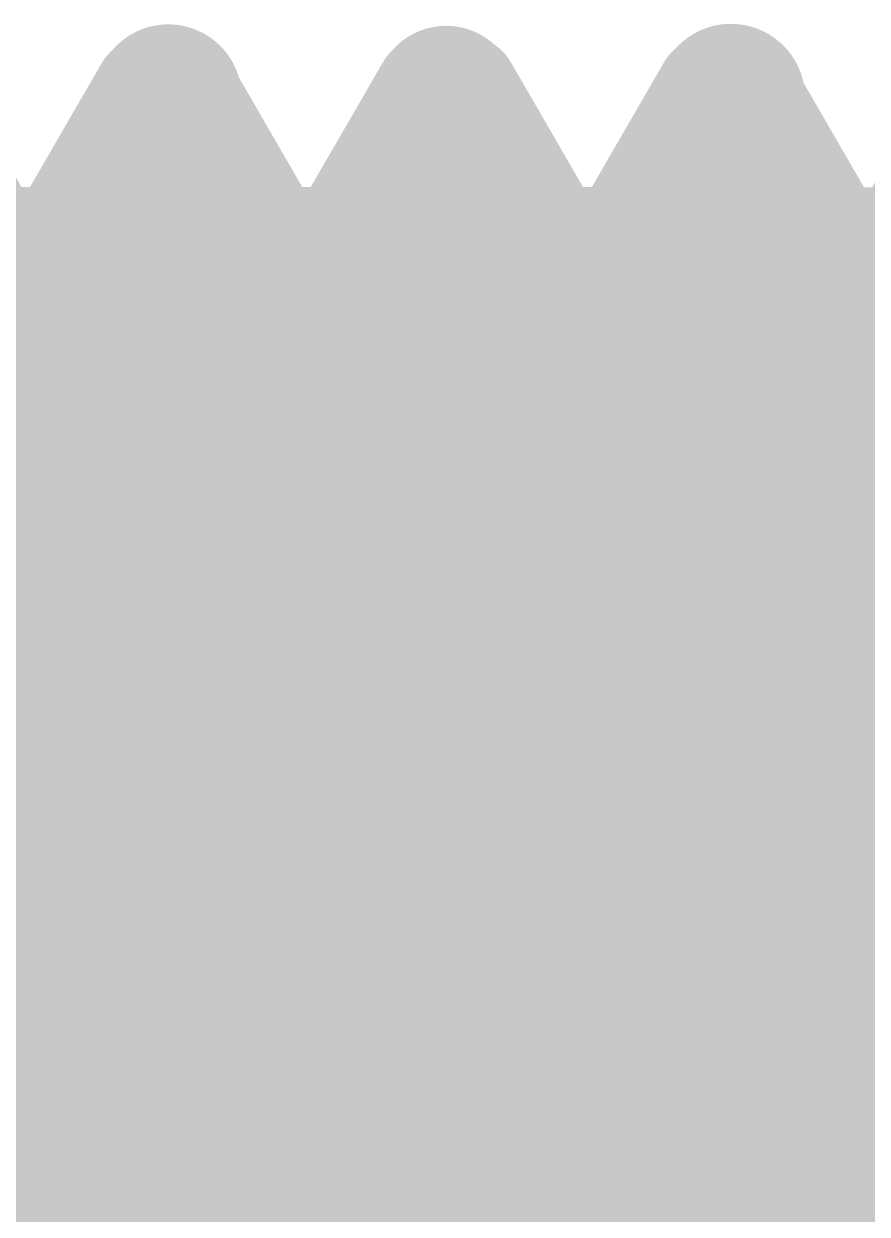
# Model space of a CAD drawing. Header units: millimetres. Extents: x 6.83 to 16.18, y 4.59 to 12.3.
# Drawn here: x 6.9094 to 6.9926, y 10.4952 to 10.6126 of the extents above; entities that cross this region are included whole.
import ezdxf

# ---------------------------------------------------------------- set-up
doc = ezdxf.new("R2010")
doc.units = ezdxf.units.MM
doc.header["$MEASUREMENT"] = 0
doc.layers.add('TopOverlay', color=2, linetype='Continuous')

msp = doc.modelspace()

# ---------------------------------------------------------------- linework, layer by layer
at = {"layer": 'TopOverlay', "const_width": 0.01}
for points in [[(6.9214154, 10.6049975, -3.668706553043179), (6.922859, 10.6032142)], [(6.9490834, 10.6048268, -3.783684892742784), (6.9505327, 10.6034015)], [(6.9768272, 10.6050603, -3.620633125918447), (6.9782676, 10.6031439)], [(6.9237839, 10.6002605, -0.05058484868629891), (6.9251689, 10.6065477)], [(6.9251689, 10.6065477, -0.01974561702670514), (6.9258614, 10.6041249)], [(6.9514842, 10.6002605, -0.05058484868629891), (6.9528692, 10.6065477)], [(6.9528692, 10.6065477, -0.01974561702718849), (6.9535617, 10.6041249)], [(6.9791839, 10.6002605, -0.05058484868664084), (6.9805689, 10.6065477)], [(6.9805689, 10.6065477, -0.01974561702721693), (6.9812614, 10.6041249)], [(6.9207518, 10.6025042, -0.02099750442024697), (6.9214153, 10.6049975)], [(6.9761625, 10.6025704, -0.02093713643490444), (6.9768272, 10.6050603)], [(6.9258614, 10.6041249, -0.02474222738601493), (6.9265539, 10.6002604)], [(6.9505328, 10.6034015, -0.008892860546656313), (6.9512578, 10.595929)], [(6.9535617, 10.6041249, -0.02474222738567367), (6.9542542, 10.6002604)], [(6.9812614, 10.6041249, -0.02474222738612869), (6.9819539, 10.6002604)], [(6.9200884, 10.5983363, -0.02391398267838916), (6.9207519, 10.6025042)], [(6.922859, 10.6032142, -0.008304134456673554), (6.9235805, 10.5956545)], [(6.9754978, 10.5984173, -0.02395169065251137), (6.9761624, 10.6025704)], [(6.9782675, 10.6031438, -0.008110076487144097), (6.9789882, 10.595553)], [(6.9230913, 10.593557, -0.01327864448376197), (6.9237838, 10.6002606)], [(6.9265538, 10.6002604, -0.01327855585743347), (6.9272463, 10.5935568)], [(6.9507917, 10.593557, -0.01327864448420258), (6.9514842, 10.6002606)], [(6.9542541, 10.6002604, -0.01327855585744768), (6.9549466, 10.5935568)], [(6.9784914, 10.593557, -0.01327864448376197), (6.9791839, 10.6002606)], [(6.9819539, 10.6002604, -0.01327855585788829), (6.9826464, 10.5935568)], [(6.9194248, 10.5910499, -0.0106144180048439), (6.9200882, 10.5983363)], [(6.9748332, 10.5911558, -0.01073072662174975), (6.9754978, 10.5984173)], [(6.9223988, 10.5836299, -0.005152426719705217), (6.9230913, 10.593557)], [(6.9272463, 10.5935569, -0.005152389408868862), (6.9279388, 10.5836297)], [(6.9500991, 10.5836299, -0.00515242671984733), (6.9507916, 10.593557)], [(6.9549466, 10.5935569, -0.005152389408868862), (6.9556391, 10.5836297)], [(6.9777989, 10.5836299, -0.005152426719840224), (6.9784914, 10.593557)], [(6.9826463, 10.5935569, -0.005152389408861756), (6.9833388, 10.5836297)], [(6.9043233, 10.582871, -0.03974766215349721), (6.905629, 10.5908754)], [(6.9064438, 10.5909907, -0.05355541334075326), (6.9091503, 10.5675681)], [(6.9099612, 10.5665992, -0.05302880774150373), (6.9127258, 10.5909226)], [(6.9130496, 10.5908101, -0.4361674817174118), (6.9144041, 10.5866881)], [(6.931996, 10.5824648, -1.353370715338206), (6.9341323, 10.5900573)], [(6.9393896, 10.5870946, -0.3565535853733167), (6.9403914, 10.5906141)], [(6.9682108, 10.5910258, -0.005306519035292247), (6.9682392, 10.5911984)], [(6.9682392, 10.5911985, -0.01039464427451806), (6.9682677, 10.5913437)], [(6.9682677, 10.5913437, -0.02326882948600299), (6.9682961, 10.5914525)], [(6.9682961, 10.5914525, -0.07629403766574643), (6.9683246, 10.5915157)], [(6.9683245, 10.5915156, -0.4853903803877254), (6.968353, 10.5915242)], [(6.968353, 10.5915242, -0.1216568620259836), (6.9683815, 10.5914719)], [(6.9683815, 10.5914719, -0.02364708106377582), (6.96841, 10.5913733)], [(6.96841, 10.5913733, -0.005274948818132387), (6.9684385, 10.5912515)], [(6.9684385, 10.5912514, -0.0955977656210497), (6.9711563, 10.572224)], [(6.9865129, 10.5720378, -0.09316619466406728), (6.9892175, 10.5914521)], [(6.9892174, 10.5914521, -0.08548811927320361), (6.9906046, 10.5863696)], [(6.9961464, 10.590507, -0.1361541411518914), (6.9988577, 10.5720755)], [(6.9341323, 10.5900573, -0.1143486442667316), (6.9354872, 10.5843677)], [(6.9407505, 10.5902644, -0.1381090830166293), (6.9435206, 10.5712063)], [(6.9590638, 10.5753366, -0.3618590803775333), (6.9618315, 10.5901547)], [(6.9618316, 10.5901547, -0.09875666291882379), (6.9631867, 10.5843313)], [(6.994493, 10.5844493, -0.1976636225899693), (6.9958778, 10.5899913)], [(6.9383887, 10.5764522, -0.008357770138730215), (6.9393896, 10.5870945)], [(6.9144041, 10.5866881, -0.01317351938962175), (6.9157591, 10.5721556)], [(6.9906046, 10.5863696, -0.01675309271641501), (6.9919913, 10.5713777)], [(6.9658274, 10.5730892, -0.005338403304483435), (6.9669514, 10.5854271)], [(6.9354873, 10.5843677, -0.01125329795946261), (6.9368414, 10.5676312)], [(6.9631866, 10.5843312, -0.01156862734369995), (6.9645411, 10.56765)], [(6.9931084, 10.5671397, -0.009570045544574914), (6.994493, 10.5844493)], [(6.9309278, 10.569448, -0.007497136448464251), (6.931996, 10.5824647)], [(6.9373865, 10.5621616, -0.004952355784832209), (6.9383887, 10.5764522)], [(6.9576796, 10.553763, -0.006271027158686053), (6.9590639, 10.5753366)], [(6.9647011, 10.5555375, -0.005876785804823578), (6.9658273, 10.5730892)], [(6.9157591, 10.5721556, -0.004877273895234073), (6.9171136, 10.5496153)], [(6.9711563, 10.572224, -0.004600301372926763), (6.9725152, 10.5495744)], [(6.98516, 10.5496362, -0.005334746238030382), (6.9865129, 10.5720378)], [(6.9435205, 10.5712062, -0.004771344726097558), (6.9449061, 10.5478578)], [(6.9919914, 10.5713777, -0.004398678468327356), (6.9933782, 10.5478718)]]:
    msp.add_lwpolyline(points, format="xyb", dxfattribs=at)
for points in [[(6.9196799, 10.6032712), (6.9214294, 10.6062952)], [(6.9217069, 10.6065477), (6.9251688, 10.6065477)], [(6.9253923, 10.6063993), (6.9262723, 10.6048783)], [(6.9474069, 10.6033238), (6.9491732, 10.6063764)], [(6.9494067, 10.6065477), (6.9528691, 10.6065477)], [(6.9530921, 10.6063973), (6.9539721, 10.6048763)], [(6.9751964, 10.6034203), (6.9769163, 10.6063911)], [(6.9771064, 10.6065477), (6.9805689, 10.6065477)], [(6.9807947, 10.606394), (6.9816748, 10.6048731)], [(6.9262723, 10.6048783), (6.9271522, 10.6033572)], [(6.9539721, 10.6048763), (6.9548522, 10.6033553)], [(6.9816748, 10.6048731), (6.9825549, 10.6033521)], [(6.9271522, 10.6033572), (6.9280322, 10.6018362)], [(6.9465237, 10.6017975), (6.9474069, 10.6033238)], [(6.9548522, 10.6033553), (6.9557323, 10.6018344)], [(6.9743365, 10.6019349), (6.9751964, 10.6034203)], [(6.9825549, 10.6033521), (6.983435, 10.6018312)], [(6.918805, 10.6017592), (6.9196799, 10.6032712)], [(6.9179301, 10.6002473), (6.918805, 10.6017592)], [(6.9280322, 10.6018362), (6.9289122, 10.6003152)], [(6.9456405, 10.6002712), (6.9465237, 10.6017975)], [(6.9557323, 10.6018344), (6.9566124, 10.6003134)], [(6.9734765, 10.6004495), (6.9743365, 10.6019349)], [(6.983435, 10.6018312), (6.9843151, 10.6003103)], [(6.9170552, 10.5987354), (6.9179301, 10.6002473)], [(6.9289122, 10.6003152), (6.9297923, 10.5987942)], [(6.9447572, 10.598745), (6.9456405, 10.6002712)], [(6.9566124, 10.6003134), (6.9574926, 10.5987925)], [(6.9726166, 10.5989642), (6.9734765, 10.6004495)], [(6.9843151, 10.6003103), (6.9851952, 10.5987894)], [(6.9161801, 10.5972236), (6.9170552, 10.5987354)], [(6.9297923, 10.5987942), (6.9306724, 10.5972733)], [(6.9438739, 10.5972189), (6.9447572, 10.598745)], [(6.9574926, 10.5987925), (6.9583728, 10.5972716)], [(6.9717566, 10.5974789), (6.9726166, 10.5989642)], [(6.9851952, 10.5987894), (6.9860754, 10.5972685)], [(6.9708966, 10.5959936), (6.9717566, 10.5974789)], [(6.915305, 10.5957118), (6.9161801, 10.5972236)], [(6.9306724, 10.5972733), (6.9315526, 10.5957524)], [(6.9429906, 10.5956928), (6.9438739, 10.5972189)], [(6.9471561, 10.5902883), (6.9476754, 10.5973372)], [(6.9583728, 10.5972716), (6.959253, 10.5957507)], [(6.9860754, 10.5972685), (6.9869556, 10.5957476)], [(6.903852, 10.5957464), (6.9047323, 10.5942255)], [(6.9144298, 10.5942001), (6.915305, 10.5957118)], [(6.9235804, 10.5956545), (6.924302, 10.5858843)], [(6.9315526, 10.5957524), (6.9324329, 10.5942316)], [(6.9421072, 10.5941668), (6.9429906, 10.5956928)], [(6.9512577, 10.595929), (6.9519826, 10.5861828)], [(6.959253, 10.5957507), (6.9601332, 10.5942298)], [(6.9700365, 10.5945083), (6.9708966, 10.5959936)], [(6.9789882, 10.595553), (6.9797086, 10.5857744)], [(6.9869556, 10.5957476), (6.9878359, 10.5942268)], [(6.9047323, 10.5942255), (6.9064931, 10.5911837)], [(6.9135546, 10.5926883), (6.9144298, 10.5942001)], [(6.9324329, 10.5942316), (6.9341934, 10.5911899)], [(6.9412238, 10.5926408), (6.9421072, 10.5941668)], [(6.9601332, 10.5942298), (6.9618937, 10.5911881)], [(6.9691765, 10.593023), (6.9700365, 10.5945083)], [(6.9878359, 10.5942268), (6.9895964, 10.5911852)], [(6.9968386, 10.5930135), (6.9977067, 10.5945136)], [(6.9683165, 10.5915377), (6.9691765, 10.593023)], [(6.9959704, 10.5915134), (6.9968386, 10.5930135)], [(6.9060853, 10.5915377), (6.9062883, 10.5915377)], [(6.9062883, 10.5915377), (6.9130895, 10.5915377)], [(6.9126794, 10.5911767), (6.9135546, 10.5926883)], [(6.9337857, 10.5915533), (6.9339828, 10.5915533)], [(6.9339828, 10.5915533), (6.9407974, 10.5915533)], [(6.9403404, 10.5911148), (6.9412238, 10.5926408)], [(6.9614731, 10.5915377), (6.9616913, 10.5915377)], [(6.9616913, 10.5915377), (6.9684848, 10.5915377)], [(6.9680865, 10.5911409), (6.9683165, 10.5915377)], [(6.9061247, 10.5909455), (6.9064438, 10.5909907)], [(6.9187615, 10.5807529), (6.9194249, 10.5910499)], [(6.968154, 10.5906352), (6.9682108, 10.5910259)], [(6.9741687, 10.5808729), (6.9748332, 10.5911557)], [(6.9891787, 10.5915134), (6.9894063, 10.5915134)], [(6.9894063, 10.5915134), (6.9961904, 10.5915134)], [(6.9958173, 10.5912488), (6.9959704, 10.5915134)], [(6.9461173, 10.5742442), (6.9471561, 10.5902883)], [(6.924302, 10.5858843), (6.9250237, 10.5738402)], [(6.9519826, 10.5861828), (6.9527074, 10.5741366)], [(6.9797086, 10.5857744), (6.9804291, 10.5737312)], [(6.9217063, 10.5711077), (6.9223988, 10.5836299)], [(6.9279388, 10.5836297), (6.9286313, 10.5711075)], [(6.9494067, 10.5711077), (6.9500992, 10.5836299)], [(6.9556391, 10.5836297), (6.9563316, 10.5711075)], [(6.9771064, 10.5711077), (6.9777989, 10.5836299)], [(6.9833388, 10.5836297), (6.9840313, 10.5711075)], [(6.9180982, 10.5681929), (6.9187615, 10.5807529)], [(6.9735041, 10.5683128), (6.9741687, 10.5808729)], [(6.8333137, 10.5765477), (6.9095132, 10.5765477)], [(6.9094129, 10.4855477), (6.9094129, 10.5765477)], [(6.9455979, 10.5643158), (6.9461173, 10.5742442)], [(6.9527074, 10.5741366), (6.9534322, 10.559589)], [(6.9250237, 10.5738402), (6.9257454, 10.5593126)], [(6.9804291, 10.5737312), (6.9811497, 10.5592111)], [(6.9210139, 10.5565985), (6.9217063, 10.5711077)], [(6.9286313, 10.5711075), (6.9293238, 10.5565983)], [(6.9487142, 10.5565985), (6.9494067, 10.5711077)], [(6.9563316, 10.5711075), (6.9570241, 10.5565983)], [(6.9764139, 10.5565985), (6.9771064, 10.5711077)], [(6.9840313, 10.5711075), (6.9847238, 10.5565983)], [(6.9298597, 10.5515239), (6.9309278, 10.569448)], [(6.9174348, 10.553959), (6.9180982, 10.5681929)], [(6.9728396, 10.5540666), (6.9735041, 10.5683128)], [(6.9091503, 10.5675681), (6.9105039, 10.5434241)], [(6.9368414, 10.5676312), (6.9381956, 10.5435889)], [(6.9645411, 10.5676501), (6.9658956, 10.5435859)], [(6.9917232, 10.5424355), (6.9931083, 10.5671397)], [(6.9085792, 10.5415397), (6.9099612, 10.5665992)], [(6.9093266, 10.5645476), (6.9169996, 10.5645476)], [(6.9169127, 10.4855477), (6.9169127, 10.5645476)], [(6.9450786, 10.5529856), (6.9455979, 10.5643158)], [(6.9363851, 10.5436943), (6.9373865, 10.5621616)], [(6.9257454, 10.5593126), (6.926467, 10.5426473)], [(6.9534322, 10.559589), (6.9541571, 10.5428798)], [(6.9811497, 10.5592111), (6.9818704, 10.5425619)], [(6.9203214, 10.5404514), (6.9210139, 10.5565985)], [(6.9293238, 10.5565983), (6.9300163, 10.5404512)], [(6.9480217, 10.5404514), (6.9487142, 10.5565985)], [(6.9570241, 10.5565983), (6.9577166, 10.5404512)], [(6.9757214, 10.5404514), (6.9764139, 10.5565985)], [(6.9847238, 10.5565983), (6.9854163, 10.5404512)], [(6.9635758, 10.5330065), (6.9647012, 10.5555375)], [(6.9721751, 10.5383896), (6.9728396, 10.5540666)], [(6.9167715, 10.5383024), (6.9174348, 10.553959)], [(6.9445592, 10.5405714), (6.9450786, 10.5529856)], [(6.9562954, 10.5253198), (6.9576795, 10.5537631)], [(6.9287913, 10.5296318), (6.9298597, 10.5515239)], [(6.9171137, 10.5496153), (6.9184685, 10.5210738)], [(6.9725152, 10.5495744), (6.9738741, 10.5209719)], [(6.9838076, 10.5210981), (6.9851599, 10.5496362)], [(6.9449062, 10.5478578), (6.9462907, 10.5182881)], [(6.9933781, 10.5478718), (6.9947649, 10.518298)], [(6.9105039, 10.5434241), (6.9118574, 10.5138871)], [(6.935384, 10.5221844), (6.9363851, 10.5436943)], [(6.9381956, 10.5435889), (6.9395499, 10.5140342)], [(6.9658956, 10.5435859), (6.9672502, 10.5140302)], [(6.926467, 10.5426473), (6.9271886, 10.5244387)], [(6.9541571, 10.5428798), (6.9548819, 10.5246064)], [(6.9818704, 10.5425619), (6.9825911, 10.5243771)], [(6.9903386, 10.5119603), (6.9917232, 10.5424355)], [(6.9071962, 10.5110545), (6.9085792, 10.5415397)], [(6.9196289, 10.5229549), (6.9203214, 10.5404514)], [(6.9300163, 10.5404512), (6.9307088, 10.5229548)], [(6.9440398, 10.5273949), (6.9445592, 10.5405714)], [(6.9473292, 10.5229549), (6.9480217, 10.5404514)], [(6.9577166, 10.5404512), (6.9584091, 10.5229548)], [(6.9750289, 10.5229549), (6.9757214, 10.5404514)], [(6.9854163, 10.5404512), (6.9861088, 10.5229548)], [(6.9161081, 10.5214398), (6.9167715, 10.5383024)], [(6.9715105, 10.5215011), (6.9721751, 10.5383896)], [(6.9624509, 10.5075959), (6.9635758, 10.5330065)], [(6.9277227, 10.5052338), (6.9287913, 10.5296318)], [(6.9435205, 10.5137189), (6.9440398, 10.5273949)], [(6.9548819, 10.5246064), (6.9556068, 10.5053275)], [(6.9549115, 10.4930441), (6.9562954, 10.5253198)], [(6.9271886, 10.5244387), (6.9279102, 10.5052398)], [(6.9825911, 10.5243771), (6.9833115, 10.5052076)], [(6.9189364, 10.5044935), (6.9196289, 10.5229549)], [(6.9307088, 10.5229548), (6.9320937, 10.4855477)], [(6.9466367, 10.5044935), (6.9473292, 10.5229549)], [(6.9584091, 10.5229548), (6.9597941, 10.4855477)], [(6.9743364, 10.5044935), (6.9750289, 10.5229549)], [(6.9861088, 10.5229548), (6.9874938, 10.4855477)], [(6.9147814, 10.4855477), (6.9161081, 10.5214398)], [(6.9343826, 10.4989025), (6.935384, 10.5221844)], [(6.9701815, 10.4855477), (6.9715105, 10.5215011)], [(6.9824553, 10.4892942), (6.9838076, 10.5210981)], [(6.9184685, 10.5210738), (6.9198232, 10.489203)], [(6.9738741, 10.5209719), (6.9752336, 10.4889902)], [(6.9462907, 10.5182881), (6.9476765, 10.4855551)], [(6.9947649, 10.518298), (6.9961521, 10.4854868)], [(6.9118574, 10.5138871), (6.9132101, 10.481697)], [(6.9395499, 10.5140342), (6.9409047, 10.4818224)], [(6.9424817, 10.4855477), (6.9435205, 10.5137189)], [(6.9672502, 10.5140302), (6.9686052, 10.4818091)], [(6.9889536, 10.4789887), (6.9903386, 10.5119603)], [(6.9058144, 10.478076), (6.9071962, 10.5110545)], [(6.9168635, 10.5110477), (6.9563322, 10.5110477)], [(6.9168635, 10.5105476), (6.9563322, 10.5105476)], [(6.9613244, 10.4807005), (6.9624509, 10.5075959)], [(6.9168635, 10.5047977), (6.9563322, 10.5047977)], [(6.9266545, 10.4796822), (6.9277227, 10.5052338)], [(6.9279102, 10.5052398), (6.9286319, 10.4855477)], [(6.9556068, 10.5053275), (6.9563316, 10.4855477)], [(6.9562829, 10.4662976), (6.9562829, 10.5047977)], [(6.9833115, 10.5052076), (6.9840319, 10.4855477)], [(6.9182439, 10.4855477), (6.9189364, 10.5044935)], [(6.9459442, 10.4855477), (6.9466367, 10.5044935)], [(6.9736439, 10.4855477), (6.9743364, 10.5044935)], [(6.9333809, 10.4748871), (6.9343826, 10.4989025)], [(6.9535277, 10.4600359), (6.9549115, 10.4930441)]]:
    msp.add_lwpolyline(points, dxfattribs=at)
at = {"layer": 'TopOverlay', "const_width": 0.005}
for points in [[(6.9189294, 10.6062952, 1), (6.9239294, 10.6062952, 1)], [(6.9192069, 10.6065477, 1), (6.9242069, 10.6065477, 1)], [(6.9226688, 10.6065477, 1), (6.9276688, 10.6065477, 1)], [(6.9226689, 10.6065477, 1), (6.9276689, 10.6065477, 1)], [(6.9226689, 10.6065477, 1), (6.9276689, 10.6065477, 1)], [(6.9228923, 10.6063993, 1), (6.9278923, 10.6063993, 1)], [(6.9466732, 10.6063764, 1), (6.9516732, 10.6063764, 1)], [(6.9469067, 10.6065477, 1), (6.9519067, 10.6065477, 1)], [(6.9503691, 10.6065477, 1), (6.9553691, 10.6065477, 1)], [(6.9503692, 10.6065477, 1), (6.9553692, 10.6065477, 1)], [(6.9503692, 10.6065477, 1), (6.9553692, 10.6065477, 1)], [(6.9505921, 10.6063973, 1), (6.9555921, 10.6063973, 1)], [(6.9744163, 10.6063911, 1), (6.9794163, 10.6063911, 1)], [(6.9746064, 10.6065477, 1), (6.9796064, 10.6065477, 1)], [(6.9780689, 10.6065477, 1), (6.9830689, 10.6065477, 1)], [(6.9780689, 10.6065477, 1), (6.9830689, 10.6065477, 1)], [(6.9780689, 10.6065477, 1), (6.9830689, 10.6065477, 1)], [(6.9782947, 10.606394, 1), (6.9832947, 10.606394, 1)], [(6.9189153, 10.6049975, 1), (6.9239153, 10.6049975, 1)], [(6.9189154, 10.6049975, 1), (6.9239154, 10.6049975, 1)], [(6.9237723, 10.6048783, 1), (6.9287723, 10.6048783, 1)], [(6.9237723, 10.6048783, 1), (6.9287723, 10.6048783, 1)], [(6.9465834, 10.6048268, 1), (6.9515834, 10.6048268, 1)], [(6.9514721, 10.6048763, 1), (6.9564721, 10.6048763, 1)], [(6.9514721, 10.6048763, 1), (6.9564721, 10.6048763, 1)], [(6.9743272, 10.6050603, 1), (6.9793272, 10.6050603, 1)], [(6.9743272, 10.6050603, 1), (6.9793272, 10.6050603, 1)], [(6.9791748, 10.6048731, 1), (6.9841748, 10.6048731, 1)], [(6.9791748, 10.6048731, 1), (6.9841748, 10.6048731, 1)], [(6.9233614, 10.6041249, 1), (6.9283614, 10.6041249, 1)], [(6.9233614, 10.6041249, 1), (6.9283614, 10.6041249, 1)], [(6.9246522, 10.6033572, 1), (6.9296522, 10.6033572, 1)], [(6.9246522, 10.6033572, 1), (6.9296522, 10.6033572, 1)], [(6.9449069, 10.6033238, 1), (6.9499069, 10.6033238, 1)], [(6.9449069, 10.6033238, 1), (6.9499069, 10.6033238, 1)], [(6.9480327, 10.6034015, 1), (6.9530327, 10.6034015, 1)], [(6.9480328, 10.6034015, 1), (6.9530328, 10.6034015, 1)], [(6.9510617, 10.6041249, 1), (6.9560617, 10.6041249, 1)], [(6.9510617, 10.6041249, 1), (6.9560617, 10.6041249, 1)], [(6.9523522, 10.6033553, 1), (6.9573522, 10.6033553, 1)], [(6.9523522, 10.6033553, 1), (6.9573522, 10.6033553, 1)], [(6.9726964, 10.6034203, 1), (6.9776964, 10.6034203, 1)], [(6.9726964, 10.6034203, 1), (6.9776964, 10.6034203, 1)], [(6.9787614, 10.6041249, 1), (6.9837614, 10.6041249, 1)], [(6.9787614, 10.6041249, 1), (6.9837614, 10.6041249, 1)], [(6.9800549, 10.6033521, 1), (6.9850549, 10.6033521, 1)], [(6.9800549, 10.6033521, 1), (6.9850549, 10.6033521, 1)], [(6.9171799, 10.6032712, 1), (6.9221799, 10.6032712, 1)], [(6.9171799, 10.6032712, 1), (6.9221799, 10.6032712, 1)], [(6.9182518, 10.6025042, 1), (6.9232518, 10.6025042, 1)], [(6.9182519, 10.6025042, 1), (6.9232519, 10.6025042, 1)], [(6.920359, 10.6032142, 1), (6.925359, 10.6032142, 1)], [(6.920359, 10.6032142, 1), (6.925359, 10.6032142, 1)], [(6.9736624, 10.6025704, 1), (6.9786624, 10.6025704, 1)], [(6.9736625, 10.6025704, 1), (6.9786625, 10.6025704, 1)], [(6.9757675, 10.6031438, 1), (6.9807675, 10.6031438, 1)], [(6.9757676, 10.6031439, 1), (6.9807676, 10.6031439, 1)], [(6.916305, 10.6017592, 1), (6.921305, 10.6017592, 1)], [(6.916305, 10.6017592, 1), (6.921305, 10.6017592, 1)], [(6.9255322, 10.6018362, 1), (6.9305322, 10.6018362, 1)], [(6.9255322, 10.6018362, 1), (6.9305322, 10.6018362, 1)], [(6.9440237, 10.6017975, 1), (6.9490237, 10.6017975, 1)], [(6.9440237, 10.6017975, 1), (6.9490237, 10.6017975, 1)], [(6.9532323, 10.6018344, 1), (6.9582323, 10.6018344, 1)], [(6.9532323, 10.6018344, 1), (6.9582323, 10.6018344, 1)], [(6.9718365, 10.6019349, 1), (6.9768365, 10.6019349, 1)], [(6.9718365, 10.6019349, 1), (6.9768365, 10.6019349, 1)], [(6.980935, 10.6018312, 1), (6.985935, 10.6018312, 1)], [(6.980935, 10.6018312, 1), (6.985935, 10.6018312, 1)], [(6.9154301, 10.6002473, 1), (6.9204301, 10.6002473, 1)], [(6.9154301, 10.6002473, 1), (6.9204301, 10.6002473, 1)], [(6.9212838, 10.6002606, 1), (6.9262838, 10.6002606, 1)], [(6.9212839, 10.6002605, 1), (6.9262839, 10.6002605, 1)], [(6.9240538, 10.6002604, 1), (6.9290538, 10.6002604, 1)], [(6.9240539, 10.6002604, 1), (6.9290539, 10.6002604, 1)], [(6.9264122, 10.6003152, 1), (6.9314122, 10.6003152, 1)], [(6.9264122, 10.6003152, 1), (6.9314122, 10.6003152, 1)], [(6.9431405, 10.6002712, 1), (6.9481405, 10.6002712, 1)], [(6.9431405, 10.6002712, 1), (6.9481405, 10.6002712, 1)], [(6.9489842, 10.6002606, 1), (6.9539842, 10.6002606, 1)], [(6.9489842, 10.6002605, 1), (6.9539842, 10.6002605, 1)], [(6.9517541, 10.6002604, 1), (6.9567541, 10.6002604, 1)], [(6.9517542, 10.6002604, 1), (6.9567542, 10.6002604, 1)], [(6.9541124, 10.6003134, 1), (6.9591124, 10.6003134, 1)], [(6.9541124, 10.6003134, 1), (6.9591124, 10.6003134, 1)], [(6.9709765, 10.6004495, 1), (6.9759765, 10.6004495, 1)], [(6.9709765, 10.6004495, 1), (6.9759765, 10.6004495, 1)], [(6.9766839, 10.6002606, 1), (6.9816839, 10.6002606, 1)], [(6.9766839, 10.6002605, 1), (6.9816839, 10.6002605, 1)], [(6.9794539, 10.6002604, 1), (6.9844539, 10.6002604, 1)], [(6.9794539, 10.6002604, 1), (6.9844539, 10.6002604, 1)], [(6.9818151, 10.6003103, 1), (6.9868151, 10.6003103, 1)], [(6.9818151, 10.6003103, 1), (6.9868151, 10.6003103, 1)], [(6.9145552, 10.5987354, 1), (6.9195552, 10.5987354, 1)], [(6.9145552, 10.5987354, 1), (6.9195552, 10.5987354, 1)], [(6.9272923, 10.5987942, 1), (6.9322923, 10.5987942, 1)], [(6.9272923, 10.5987942, 1), (6.9322923, 10.5987942, 1)], [(6.9422572, 10.598745, 1), (6.9472572, 10.598745, 1)], [(6.9422572, 10.598745, 1), (6.9472572, 10.598745, 1)], [(6.9549926, 10.5987925, 1), (6.9599926, 10.5987925, 1)], [(6.9549926, 10.5987925, 1), (6.9599926, 10.5987925, 1)], [(6.9701166, 10.5989642, 1), (6.9751166, 10.5989642, 1)], [(6.9701166, 10.5989642, 1), (6.9751166, 10.5989642, 1)], [(6.9826952, 10.5987894, 1), (6.9876952, 10.5987894, 1)], [(6.9826952, 10.5987894, 1), (6.9876952, 10.5987894, 1)], [(6.9175882, 10.5983363, 1), (6.9225882, 10.5983363, 1)], [(6.9175884, 10.5983363, 1), (6.9225884, 10.5983363, 1)], [(6.9692566, 10.5974789, 1), (6.9742566, 10.5974789, 1)], [(6.9692566, 10.5974789, 1), (6.9742566, 10.5974789, 1)], [(6.9729978, 10.5984173, 1), (6.9779978, 10.5984173, 1)], [(6.9729978, 10.5984173, 1), (6.9779978, 10.5984173, 1)], [(6.9136801, 10.5972236, 1), (6.9186801, 10.5972236, 1)], [(6.9136801, 10.5972236, 1), (6.9186801, 10.5972236, 1)], [(6.9281724, 10.5972733, 1), (6.9331724, 10.5972733, 1)], [(6.9281724, 10.5972733, 1), (6.9331724, 10.5972733, 1)], [(6.9413739, 10.5972189, 1), (6.9463739, 10.5972189, 1)], [(6.9413739, 10.5972189, 1), (6.9463739, 10.5972189, 1)], [(6.9451754, 10.5973372, 1), (6.9501754, 10.5973372, 1)], [(6.9558728, 10.5972716, 1), (6.9608728, 10.5972716, 1)], [(6.9558728, 10.5972716, 1), (6.9608728, 10.5972716, 1)], [(6.9835754, 10.5972685, 1), (6.9885754, 10.5972685, 1)], [(6.9835754, 10.5972685, 1), (6.9885754, 10.5972685, 1)], [(6.912805, 10.5957118, 1), (6.917805, 10.5957118, 1)], [(6.912805, 10.5957118, 1), (6.917805, 10.5957118, 1)], [(6.9210804, 10.5956545, 1), (6.9260804, 10.5956545, 1)], [(6.9210805, 10.5956545, 1), (6.9260805, 10.5956545, 1)], [(6.9290526, 10.5957524, 1), (6.9340526, 10.5957524, 1)], [(6.9290526, 10.5957524, 1), (6.9340526, 10.5957524, 1)], [(6.9404906, 10.5956928, 1), (6.9454906, 10.5956928, 1)], [(6.9404906, 10.5956928, 1), (6.9454906, 10.5956928, 1)], [(6.9487577, 10.595929, 1), (6.9537577, 10.595929, 1)], [(6.9487578, 10.595929, 1), (6.9537578, 10.595929, 1)], [(6.956753, 10.5957507, 1), (6.961753, 10.5957507, 1)], [(6.956753, 10.5957507, 1), (6.961753, 10.5957507, 1)], [(6.9683966, 10.5959936, 1), (6.9733966, 10.5959936, 1)], [(6.9683966, 10.5959936, 1), (6.9733966, 10.5959936, 1)], [(6.9764882, 10.595553, 1), (6.9814882, 10.595553, 1)], [(6.9764882, 10.595553, 1), (6.9814882, 10.595553, 1)], [(6.9844556, 10.5957476, 1), (6.9894556, 10.5957476, 1)], [(6.9844556, 10.5957476, 1), (6.9894556, 10.5957476, 1)], [(6.9022323, 10.5942255, 1), (6.9072323, 10.5942255, 1)], [(6.9022323, 10.5942255, 1), (6.9072323, 10.5942255, 1)], [(6.9119298, 10.5942001, 1), (6.9169298, 10.5942001, 1)], [(6.9119298, 10.5942001, 1), (6.9169298, 10.5942001, 1)], [(6.9299329, 10.5942316, 1), (6.9349329, 10.5942316, 1)], [(6.9299329, 10.5942316, 1), (6.9349329, 10.5942316, 1)], [(6.9396072, 10.5941668, 1), (6.9446072, 10.5941668, 1)], [(6.9396072, 10.5941668, 1), (6.9446072, 10.5941668, 1)], [(6.9576332, 10.5942298, 1), (6.9626332, 10.5942298, 1)], [(6.9576332, 10.5942298, 1), (6.9626332, 10.5942298, 1)], [(6.9675365, 10.5945083, 1), (6.9725365, 10.5945083, 1)], [(6.9675365, 10.5945083, 1), (6.9725365, 10.5945083, 1)], [(6.9853359, 10.5942268, 1), (6.9903359, 10.5942268, 1)], [(6.9853359, 10.5942268, 1), (6.9903359, 10.5942268, 1)], [(6.9205913, 10.593557, 1), (6.9255913, 10.593557, 1)], [(6.9205913, 10.593557, 1), (6.9255913, 10.593557, 1)], [(6.9247463, 10.5935569, 1), (6.9297463, 10.5935569, 1)], [(6.9247463, 10.5935568, 1), (6.9297463, 10.5935568, 1)], [(6.9482916, 10.593557, 1), (6.9532916, 10.593557, 1)], [(6.9482917, 10.593557, 1), (6.9532917, 10.593557, 1)], [(6.9524466, 10.5935569, 1), (6.9574466, 10.5935569, 1)], [(6.9524466, 10.5935568, 1), (6.9574466, 10.5935568, 1)], [(6.9666765, 10.593023, 1), (6.9716765, 10.593023, 1)], [(6.9666765, 10.593023, 1), (6.9716765, 10.593023, 1)], [(6.9759914, 10.593557, 1), (6.9809914, 10.593557, 1)], [(6.9759914, 10.593557, 1), (6.9809914, 10.593557, 1)], [(6.9801463, 10.5935569, 1), (6.9851463, 10.5935569, 1)], [(6.9801464, 10.5935568, 1), (6.9851464, 10.5935568, 1)], [(6.9943386, 10.5930135, 1), (6.9993386, 10.5930135, 1)], [(6.9943386, 10.5930135, 1), (6.9993386, 10.5930135, 1)], [(6.9035853, 10.5915377, 1), (6.9085853, 10.5915377, 1)], [(6.9037883, 10.5915377, 1), (6.9087883, 10.5915377, 1)], [(6.9037883, 10.5915377, 1), (6.9087883, 10.5915377, 1)], [(6.9105895, 10.5915377, 1), (6.9155895, 10.5915377, 1)], [(6.9110546, 10.5926883, 1), (6.9160546, 10.5926883, 1)], [(6.9110546, 10.5926883, 1), (6.9160546, 10.5926883, 1)], [(6.9312857, 10.5915533, 1), (6.9362857, 10.5915533, 1)], [(6.9314828, 10.5915533, 1), (6.9364828, 10.5915533, 1)], [(6.9314828, 10.5915533, 1), (6.9364828, 10.5915533, 1)], [(6.9382974, 10.5915533, 1), (6.9432974, 10.5915533, 1)], [(6.9387238, 10.5926408, 1), (6.9437238, 10.5926408, 1)], [(6.9387238, 10.5926408, 1), (6.9437238, 10.5926408, 1)], [(6.9589731, 10.5915377, 1), (6.9639731, 10.5915377, 1)], [(6.9591913, 10.5915377, 1), (6.9641913, 10.5915377, 1)], [(6.9591913, 10.5915377, 1), (6.9641913, 10.5915377, 1)], [(6.9658165, 10.5915377, 1), (6.9708165, 10.5915377, 1)], [(6.9658165, 10.5915377, 1), (6.9708165, 10.5915377, 1)], [(6.9659848, 10.5915377, 1), (6.9709848, 10.5915377, 1)], [(6.903129, 10.5908754, 1), (6.908129, 10.5908754, 1)], [(6.9036247, 10.5909455, 1), (6.9086247, 10.5909455, 1)], [(6.9039438, 10.5909907, 1), (6.9089438, 10.5909907, 1)], [(6.9039438, 10.5909907, 1), (6.9089438, 10.5909907, 1)], [(6.9039931, 10.5911837, 1), (6.9089931, 10.5911837, 1)], [(6.9101794, 10.5911767, 1), (6.9151794, 10.5911767, 1)], [(6.9102258, 10.5909226, 1), (6.9152258, 10.5909226, 1)], [(6.9105496, 10.5908101, 1), (6.9155496, 10.5908101, 1)], [(6.9169248, 10.5910499, 1), (6.9219248, 10.5910499, 1)], [(6.9169249, 10.5910499, 1), (6.9219249, 10.5910499, 1)], [(6.9316934, 10.5911899, 1), (6.9366934, 10.5911899, 1)], [(6.9378404, 10.5911148, 1), (6.9428404, 10.5911148, 1)], [(6.9378914, 10.5906141, 1), (6.9428914, 10.5906141, 1)], [(6.9593937, 10.5911881, 1), (6.9643937, 10.5911881, 1)], [(6.9655865, 10.5911409, 1), (6.9705865, 10.5911409, 1)], [(6.965654, 10.5906352, 1), (6.970654, 10.5906352, 1)], [(6.9657108, 10.5910259, 1), (6.9707108, 10.5910259, 1)], [(6.9657108, 10.5910258, 1), (6.9707108, 10.5910258, 1)], [(6.9657392, 10.5911985, 1), (6.9707392, 10.5911985, 1)], [(6.9657392, 10.5911984, 1), (6.9707392, 10.5911984, 1)], [(6.9657677, 10.5913437, 1), (6.9707677, 10.5913437, 1)], [(6.9657677, 10.5913437, 1), (6.9707677, 10.5913437, 1)], [(6.9657961, 10.5914525, 1), (6.9707961, 10.5914525, 1)], [(6.9657961, 10.5914525, 1), (6.9707961, 10.5914525, 1)], [(6.9658245, 10.5915156, 1), (6.9708245, 10.5915156, 1)], [(6.9658246, 10.5915157, 1), (6.9708246, 10.5915157, 1)], [(6.965853, 10.5915242, 1), (6.970853, 10.5915242, 1)], [(6.965853, 10.5915242, 1), (6.970853, 10.5915242, 1)], [(6.9658815, 10.5914719, 1), (6.9708815, 10.5914719, 1)], [(6.9658815, 10.5914719, 1), (6.9708815, 10.5914719, 1)], [(6.96591, 10.5913733, 1), (6.97091, 10.5913733, 1)], [(6.96591, 10.5913733, 1), (6.97091, 10.5913733, 1)], [(6.9659385, 10.5912515, 1), (6.9709385, 10.5912515, 1)], [(6.9659385, 10.5912514, 1), (6.9709385, 10.5912514, 1)], [(6.9723332, 10.5911558, 1), (6.9773332, 10.5911558, 1)], [(6.9723332, 10.5911557, 1), (6.9773332, 10.5911557, 1)], [(6.9866787, 10.5915134, 1), (6.9916787, 10.5915134, 1)], [(6.9867174, 10.5914521, 1), (6.9917174, 10.5914521, 1)], [(6.9867175, 10.5914521, 1), (6.9917175, 10.5914521, 1)], [(6.9869063, 10.5915134, 1), (6.9919063, 10.5915134, 1)], [(6.9869063, 10.5915134, 1), (6.9919063, 10.5915134, 1)], [(6.9870964, 10.5911852, 1), (6.9920964, 10.5911852, 1)], [(6.9933173, 10.5912488, 1), (6.9983173, 10.5912488, 1)], [(6.9934704, 10.5915134, 1), (6.9984704, 10.5915134, 1)], [(6.9934704, 10.5915134, 1), (6.9984704, 10.5915134, 1)], [(6.9936464, 10.590507, 1), (6.9986464, 10.590507, 1)], [(6.9936904, 10.5915134, 1), (6.9986904, 10.5915134, 1)], [(6.9316323, 10.5900573, 1), (6.9366323, 10.5900573, 1)], [(6.9316323, 10.5900573, 1), (6.9366323, 10.5900573, 1)], [(6.9382505, 10.5902644, 1), (6.9432505, 10.5902644, 1)], [(6.9446561, 10.5902883, 1), (6.9496561, 10.5902883, 1)], [(6.9446561, 10.5902883, 1), (6.9496561, 10.5902883, 1)], [(6.9593315, 10.5901547, 1), (6.9643315, 10.5901547, 1)], [(6.9593316, 10.5901547, 1), (6.9643316, 10.5901547, 1)], [(6.9933778, 10.5899913, 1), (6.9983778, 10.5899913, 1)], [(6.9368896, 10.5870946, 1), (6.9418896, 10.5870946, 1)], [(6.9368896, 10.5870945, 1), (6.9418896, 10.5870945, 1)], [(6.9119041, 10.5866881, 1), (6.9169041, 10.5866881, 1)], [(6.9119041, 10.5866881, 1), (6.9169041, 10.5866881, 1)], [(6.921802, 10.5858843, 1), (6.926802, 10.5858843, 1)], [(6.921802, 10.5858843, 1), (6.926802, 10.5858843, 1)], [(6.9494826, 10.5861828, 1), (6.9544826, 10.5861828, 1)], [(6.9494826, 10.5861828, 1), (6.9544826, 10.5861828, 1)], [(6.9772086, 10.5857744, 1), (6.9822086, 10.5857744, 1)], [(6.9772086, 10.5857744, 1), (6.9822086, 10.5857744, 1)], [(6.9881046, 10.5863696, 1), (6.9931046, 10.5863696, 1)], [(6.9881046, 10.5863696, 1), (6.9931046, 10.5863696, 1)], [(6.9644514, 10.5854271, 1), (6.9694514, 10.5854271, 1)], [(6.9198988, 10.5836299, 1), (6.9248988, 10.5836299, 1)], [(6.9198988, 10.5836299, 1), (6.9248988, 10.5836299, 1)], [(6.9254388, 10.5836297, 1), (6.9304388, 10.5836297, 1)], [(6.9254388, 10.5836297, 1), (6.9304388, 10.5836297, 1)], [(6.9329872, 10.5843677, 1), (6.9379872, 10.5843677, 1)], [(6.9329873, 10.5843677, 1), (6.9379873, 10.5843677, 1)], [(6.9475991, 10.5836299, 1), (6.9525991, 10.5836299, 1)], [(6.9475992, 10.5836299, 1), (6.9525992, 10.5836299, 1)], [(6.9531391, 10.5836297, 1), (6.9581391, 10.5836297, 1)], [(6.9531391, 10.5836297, 1), (6.9581391, 10.5836297, 1)], [(6.9606866, 10.5843312, 1), (6.9656866, 10.5843312, 1)], [(6.9606867, 10.5843313, 1), (6.9656867, 10.5843313, 1)], [(6.9752989, 10.5836299, 1), (6.9802989, 10.5836299, 1)], [(6.9752989, 10.5836299, 1), (6.9802989, 10.5836299, 1)], [(6.9808388, 10.5836297, 1), (6.9858388, 10.5836297, 1)], [(6.9808388, 10.5836297, 1), (6.9858388, 10.5836297, 1)], [(6.991993, 10.5844493, 1), (6.996993, 10.5844493, 1)], [(6.991993, 10.5844493, 1), (6.996993, 10.5844493, 1)], [(6.929496, 10.5824648, 1), (6.934496, 10.5824648, 1)], [(6.929496, 10.5824647, 1), (6.934496, 10.5824647, 1)], [(6.9162615, 10.5807529, 1), (6.9212615, 10.5807529, 1)], [(6.9162615, 10.5807529, 1), (6.9212615, 10.5807529, 1)], [(6.9716687, 10.5808729, 1), (6.9766687, 10.5808729, 1)], [(6.9716687, 10.5808729, 1), (6.9766687, 10.5808729, 1)], [(6.9069129, 10.5765477, 1), (6.9119129, 10.5765477, 1)], [(6.9070132, 10.5765477, 1), (6.9120132, 10.5765477, 1)], [(6.9358887, 10.5764522, 1), (6.9408887, 10.5764522, 1)], [(6.9358887, 10.5764522, 1), (6.9408887, 10.5764522, 1)], [(6.9565638, 10.5753366, 1), (6.9615638, 10.5753366, 1)], [(6.9565639, 10.5753366, 1), (6.9615639, 10.5753366, 1)], [(6.9436173, 10.5742442, 1), (6.9486173, 10.5742442, 1)], [(6.9436173, 10.5742442, 1), (6.9486173, 10.5742442, 1)], [(6.9502074, 10.5741366, 1), (6.9552074, 10.5741366, 1)], [(6.9502074, 10.5741366, 1), (6.9552074, 10.5741366, 1)], [(6.9225237, 10.5738402, 1), (6.9275237, 10.5738402, 1)], [(6.9225237, 10.5738402, 1), (6.9275237, 10.5738402, 1)], [(6.9633273, 10.5730892, 1), (6.9683273, 10.5730892, 1)], [(6.9633274, 10.5730892, 1), (6.9683274, 10.5730892, 1)], [(6.9779291, 10.5737312, 1), (6.9829291, 10.5737312, 1)], [(6.9779291, 10.5737312, 1), (6.9829291, 10.5737312, 1)], [(6.9132591, 10.5721556, 1), (6.9182591, 10.5721556, 1)], [(6.9132591, 10.5721556, 1), (6.9182591, 10.5721556, 1)], [(6.9686563, 10.572224, 1), (6.9736563, 10.572224, 1)], [(6.9686563, 10.572224, 1), (6.9736563, 10.572224, 1)], [(6.9840129, 10.5720378, 1), (6.9890129, 10.5720378, 1)], [(6.9840129, 10.5720378, 1), (6.9890129, 10.5720378, 1)], [(6.9192063, 10.5711077, 1), (6.9242063, 10.5711077, 1)], [(6.9192063, 10.5711077, 1), (6.9242063, 10.5711077, 1)], [(6.9261313, 10.5711075, 1), (6.9311313, 10.5711075, 1)], [(6.9261313, 10.5711075, 1), (6.9311313, 10.5711075, 1)], [(6.9410205, 10.5712062, 1), (6.9460205, 10.5712062, 1)], [(6.9410206, 10.5712063, 1), (6.9460206, 10.5712063, 1)], [(6.9469067, 10.5711077, 1), (6.9519067, 10.5711077, 1)], [(6.9469067, 10.5711077, 1), (6.9519067, 10.5711077, 1)], [(6.9538316, 10.5711075, 1), (6.9588316, 10.5711075, 1)], [(6.9538316, 10.5711075, 1), (6.9588316, 10.5711075, 1)], [(6.9746064, 10.5711077, 1), (6.9796064, 10.5711077, 1)], [(6.9746064, 10.5711077, 1), (6.9796064, 10.5711077, 1)], [(6.9815313, 10.5711075, 1), (6.9865313, 10.5711075, 1)], [(6.9815313, 10.5711075, 1), (6.9865313, 10.5711075, 1)], [(6.9894913, 10.5713777, 1), (6.9944913, 10.5713777, 1)], [(6.9894914, 10.5713777, 1), (6.9944914, 10.5713777, 1)], [(6.9284278, 10.569448, 1), (6.9334278, 10.569448, 1)], [(6.9284278, 10.569448, 1), (6.9334278, 10.569448, 1)], [(6.9155982, 10.5681929, 1), (6.9205982, 10.5681929, 1)], [(6.9155982, 10.5681929, 1), (6.9205982, 10.5681929, 1)], [(6.9710041, 10.5683128, 1), (6.9760041, 10.5683128, 1)], [(6.9710041, 10.5683128, 1), (6.9760041, 10.5683128, 1)], [(6.9066503, 10.5675681, 1), (6.9116503, 10.5675681, 1)], [(6.9066503, 10.5675681, 1), (6.9116503, 10.5675681, 1)], [(6.9343414, 10.5676312, 1), (6.9393414, 10.5676312, 1)], [(6.9343414, 10.5676312, 1), (6.9393414, 10.5676312, 1)], [(6.9620411, 10.5676501, 1), (6.9670411, 10.5676501, 1)], [(6.9620411, 10.56765, 1), (6.9670411, 10.56765, 1)], [(6.9906083, 10.5671397, 1), (6.9956083, 10.5671397, 1)], [(6.9906084, 10.5671397, 1), (6.9956084, 10.5671397, 1)], [(6.9074612, 10.5665992, 1), (6.9124612, 10.5665992, 1)], [(6.9074612, 10.5665992, 1), (6.9124612, 10.5665992, 1)], [(6.9068266, 10.5645476, 1), (6.9118266, 10.5645476, 1)], [(6.9144127, 10.5645476, 1), (6.9194127, 10.5645476, 1)], [(6.9144996, 10.5645476, 1), (6.9194996, 10.5645476, 1)], [(6.9430979, 10.5643158, 1), (6.9480979, 10.5643158, 1)], [(6.9430979, 10.5643158, 1), (6.9480979, 10.5643158, 1)], [(6.9348865, 10.5621616, 1), (6.9398865, 10.5621616, 1)], [(6.9348865, 10.5621616, 1), (6.9398865, 10.5621616, 1)], [(6.9232454, 10.5593126, 1), (6.9282454, 10.5593126, 1)], [(6.9232454, 10.5593126, 1), (6.9282454, 10.5593126, 1)], [(6.9509322, 10.559589, 1), (6.9559322, 10.559589, 1)], [(6.9509322, 10.559589, 1), (6.9559322, 10.559589, 1)], [(6.9786497, 10.5592111, 1), (6.9836497, 10.5592111, 1)], [(6.9786497, 10.5592111, 1), (6.9836497, 10.5592111, 1)], [(6.9185139, 10.5565985, 1), (6.9235139, 10.5565985, 1)], [(6.9185139, 10.5565985, 1), (6.9235139, 10.5565985, 1)], [(6.9268238, 10.5565983, 1), (6.9318238, 10.5565983, 1)], [(6.9268238, 10.5565983, 1), (6.9318238, 10.5565983, 1)], [(6.9462142, 10.5565985, 1), (6.9512142, 10.5565985, 1)], [(6.9462142, 10.5565985, 1), (6.9512142, 10.5565985, 1)], [(6.9545241, 10.5565983, 1), (6.9595241, 10.5565983, 1)], [(6.9545241, 10.5565983, 1), (6.9595241, 10.5565983, 1)], [(6.9739139, 10.5565985, 1), (6.9789139, 10.5565985, 1)], [(6.9739139, 10.5565985, 1), (6.9789139, 10.5565985, 1)], [(6.9822238, 10.5565983, 1), (6.9872238, 10.5565983, 1)], [(6.9822238, 10.5565983, 1), (6.9872238, 10.5565983, 1)], [(6.9622011, 10.5555375, 1), (6.9672011, 10.5555375, 1)], [(6.9622012, 10.5555375, 1), (6.9672012, 10.5555375, 1)], [(6.9703396, 10.5540666, 1), (6.9753396, 10.5540666, 1)], [(6.9703396, 10.5540666, 1), (6.9753396, 10.5540666, 1)], [(6.9149348, 10.553959, 1), (6.9199348, 10.553959, 1)], [(6.9149348, 10.553959, 1), (6.9199348, 10.553959, 1)], [(6.9425786, 10.5529856, 1), (6.9475786, 10.5529856, 1)], [(6.9425786, 10.5529856, 1), (6.9475786, 10.5529856, 1)], [(6.9551795, 10.5537631, 1), (6.9601795, 10.5537631, 1)], [(6.9551796, 10.553763, 1), (6.9601796, 10.553763, 1)], [(6.9273597, 10.5515239, 1), (6.9323597, 10.5515239, 1)], [(6.9273597, 10.5515239, 1), (6.9323597, 10.5515239, 1)], [(6.9146136, 10.5496153, 1), (6.9196136, 10.5496153, 1)], [(6.9146137, 10.5496153, 1), (6.9196137, 10.5496153, 1)], [(6.9700152, 10.5495744, 1), (6.9750152, 10.5495744, 1)], [(6.9700152, 10.5495744, 1), (6.9750152, 10.5495744, 1)], [(6.9826599, 10.5496362, 1), (6.9876599, 10.5496362, 1)], [(6.98266, 10.5496362, 1), (6.98766, 10.5496362, 1)], [(6.9424061, 10.5478578, 1), (6.9474061, 10.5478578, 1)], [(6.9424062, 10.5478578, 1), (6.9474062, 10.5478578, 1)], [(6.9908781, 10.5478718, 1), (6.9958781, 10.5478718, 1)], [(6.9908782, 10.5478718, 1), (6.9958782, 10.5478718, 1)], [(6.9080039, 10.5434241, 1), (6.9130039, 10.5434241, 1)], [(6.9080039, 10.5434241, 1), (6.9130039, 10.5434241, 1)], [(6.9338851, 10.5436943, 1), (6.9388851, 10.5436943, 1)], [(6.9338851, 10.5436943, 1), (6.9388851, 10.5436943, 1)], [(6.9356956, 10.5435889, 1), (6.9406956, 10.5435889, 1)], [(6.9356956, 10.5435889, 1), (6.9406956, 10.5435889, 1)], [(6.9633956, 10.5435859, 1), (6.9683956, 10.5435859, 1)], [(6.9633956, 10.5435859, 1), (6.9683956, 10.5435859, 1)], [(6.923967, 10.5426473, 1), (6.928967, 10.5426473, 1)], [(6.923967, 10.5426473, 1), (6.928967, 10.5426473, 1)], [(6.9516571, 10.5428798, 1), (6.9566571, 10.5428798, 1)], [(6.9516571, 10.5428798, 1), (6.9566571, 10.5428798, 1)], [(6.9793704, 10.5425619, 1), (6.9843704, 10.5425619, 1)], [(6.9793704, 10.5425619, 1), (6.9843704, 10.5425619, 1)], [(6.9892232, 10.5424355, 1), (6.9942232, 10.5424355, 1)], [(6.9892232, 10.5424355, 1), (6.9942232, 10.5424355, 1)], [(6.9060792, 10.5415397, 1), (6.9110792, 10.5415397, 1)], [(6.9060792, 10.5415397, 1), (6.9110792, 10.5415397, 1)], [(6.9178214, 10.5404514, 1), (6.9228214, 10.5404514, 1)], [(6.9178214, 10.5404514, 1), (6.9228214, 10.5404514, 1)], [(6.9275163, 10.5404512, 1), (6.9325163, 10.5404512, 1)], [(6.9275163, 10.5404512, 1), (6.9325163, 10.5404512, 1)], [(6.9420592, 10.5405714, 1), (6.9470592, 10.5405714, 1)], [(6.9420592, 10.5405714, 1), (6.9470592, 10.5405714, 1)], [(6.9455217, 10.5404514, 1), (6.9505217, 10.5404514, 1)], [(6.9455217, 10.5404514, 1), (6.9505217, 10.5404514, 1)], [(6.9552166, 10.5404512, 1), (6.9602166, 10.5404512, 1)], [(6.9552166, 10.5404512, 1), (6.9602166, 10.5404512, 1)], [(6.9732214, 10.5404514, 1), (6.9782214, 10.5404514, 1)], [(6.9732214, 10.5404514, 1), (6.9782214, 10.5404514, 1)], [(6.9829163, 10.5404512, 1), (6.9879163, 10.5404512, 1)], [(6.9829163, 10.5404512, 1), (6.9879163, 10.5404512, 1)], [(6.9142715, 10.5383024, 1), (6.9192715, 10.5383024, 1)], [(6.9142715, 10.5383024, 1), (6.9192715, 10.5383024, 1)], [(6.9696751, 10.5383896, 1), (6.9746751, 10.5383896, 1)], [(6.9696751, 10.5383896, 1), (6.9746751, 10.5383896, 1)], [(6.9610758, 10.5330065, 1), (6.9660758, 10.5330065, 1)], [(6.9610758, 10.5330065, 1), (6.9660758, 10.5330065, 1)], [(6.9262913, 10.5296318, 1), (6.9312913, 10.5296318, 1)], [(6.9262913, 10.5296318, 1), (6.9312913, 10.5296318, 1)], [(6.9415398, 10.5273949, 1), (6.9465398, 10.5273949, 1)], [(6.9415398, 10.5273949, 1), (6.9465398, 10.5273949, 1)], [(6.9523819, 10.5246064, 1), (6.9573819, 10.5246064, 1)], [(6.9523819, 10.5246064, 1), (6.9573819, 10.5246064, 1)], [(6.9537954, 10.5253198, 1), (6.9587954, 10.5253198, 1)], [(6.9537954, 10.5253198, 1), (6.9587954, 10.5253198, 1)], [(6.9246886, 10.5244387, 1), (6.9296886, 10.5244387, 1)], [(6.9246886, 10.5244387, 1), (6.9296886, 10.5244387, 1)], [(6.9800911, 10.5243771, 1), (6.9850911, 10.5243771, 1)], [(6.9800911, 10.5243771, 1), (6.9850911, 10.5243771, 1)], [(6.9171289, 10.5229549, 1), (6.9221289, 10.5229549, 1)], [(6.9171289, 10.5229549, 1), (6.9221289, 10.5229549, 1)], [(6.9282088, 10.5229548, 1), (6.9332088, 10.5229548, 1)], [(6.9282088, 10.5229548, 1), (6.9332088, 10.5229548, 1)], [(6.9448292, 10.5229549, 1), (6.9498292, 10.5229549, 1)], [(6.9448292, 10.5229549, 1), (6.9498292, 10.5229549, 1)], [(6.9559091, 10.5229548, 1), (6.9609091, 10.5229548, 1)], [(6.9559091, 10.5229548, 1), (6.9609091, 10.5229548, 1)], [(6.9725289, 10.5229549, 1), (6.9775289, 10.5229549, 1)], [(6.9725289, 10.5229549, 1), (6.9775289, 10.5229549, 1)], [(6.9836088, 10.5229548, 1), (6.9886088, 10.5229548, 1)], [(6.9836088, 10.5229548, 1), (6.9886088, 10.5229548, 1)], [(6.9136081, 10.5214398, 1), (6.9186081, 10.5214398, 1)], [(6.9136081, 10.5214398, 1), (6.9186081, 10.5214398, 1)], [(6.932884, 10.5221844, 1), (6.937884, 10.5221844, 1)], [(6.932884, 10.5221844, 1), (6.937884, 10.5221844, 1)], [(6.9690105, 10.5215011, 1), (6.9740105, 10.5215011, 1)], [(6.9690105, 10.5215011, 1), (6.9740105, 10.5215011, 1)], [(6.9813076, 10.5210981, 1), (6.9863076, 10.5210981, 1)], [(6.9813076, 10.5210981, 1), (6.9863076, 10.5210981, 1)], [(6.9159685, 10.5210738, 1), (6.9209685, 10.5210738, 1)], [(6.9159685, 10.5210738, 1), (6.9209685, 10.5210738, 1)], [(6.9713741, 10.5209719, 1), (6.9763741, 10.5209719, 1)], [(6.9713741, 10.5209719, 1), (6.9763741, 10.5209719, 1)], [(6.9437907, 10.5182881, 1), (6.9487907, 10.5182881, 1)], [(6.9437907, 10.5182881, 1), (6.9487907, 10.5182881, 1)], [(6.9922649, 10.518298, 1), (6.9972649, 10.518298, 1)], [(6.9922649, 10.518298, 1), (6.9972649, 10.518298, 1)], [(6.9093574, 10.5138871, 1), (6.9143574, 10.5138871, 1)], [(6.9093574, 10.5138871, 1), (6.9143574, 10.5138871, 1)], [(6.9370499, 10.5140342, 1), (6.9420499, 10.5140342, 1)], [(6.9370499, 10.5140342, 1), (6.9420499, 10.5140342, 1)], [(6.9410205, 10.5137189, 1), (6.9460205, 10.5137189, 1)], [(6.9410205, 10.5137189, 1), (6.9460205, 10.5137189, 1)], [(6.9647502, 10.5140302, 1), (6.9697502, 10.5140302, 1)], [(6.9647502, 10.5140302, 1), (6.9697502, 10.5140302, 1)], [(6.9878386, 10.5119603, 1), (6.9928386, 10.5119603, 1)], [(6.9878386, 10.5119603, 1), (6.9928386, 10.5119603, 1)], [(6.9046962, 10.5110545, 1), (6.9096962, 10.5110545, 1)], [(6.9046962, 10.5110545, 1), (6.9096962, 10.5110545, 1)], [(6.9143635, 10.5110477, 1), (6.9193635, 10.5110477, 1)], [(6.9143635, 10.5105476, 1), (6.9193635, 10.5105476, 1)], [(6.9538322, 10.5110477, 1), (6.9588322, 10.5110477, 1)], [(6.9538322, 10.5105476, 1), (6.9588322, 10.5105476, 1)], [(6.9599509, 10.5075959, 1), (6.9649509, 10.5075959, 1)], [(6.9599509, 10.5075959, 1), (6.9649509, 10.5075959, 1)], [(6.9143635, 10.5047977, 1), (6.9193635, 10.5047977, 1)], [(6.9252227, 10.5052338, 1), (6.9302227, 10.5052338, 1)], [(6.9252227, 10.5052338, 1), (6.9302227, 10.5052338, 1)], [(6.9254102, 10.5052398, 1), (6.9304102, 10.5052398, 1)], [(6.9254102, 10.5052398, 1), (6.9304102, 10.5052398, 1)], [(6.9531068, 10.5053275, 1), (6.9581068, 10.5053275, 1)], [(6.9531068, 10.5053275, 1), (6.9581068, 10.5053275, 1)], [(6.9537829, 10.5047977, 1), (6.9587829, 10.5047977, 1)], [(6.9538322, 10.5047977, 1), (6.9588322, 10.5047977, 1)], [(6.9808115, 10.5052076, 1), (6.9858115, 10.5052076, 1)], [(6.9808115, 10.5052076, 1), (6.9858115, 10.5052076, 1)], [(6.9164364, 10.5044935, 1), (6.9214364, 10.5044935, 1)], [(6.9164364, 10.5044935, 1), (6.9214364, 10.5044935, 1)], [(6.9441367, 10.5044935, 1), (6.9491367, 10.5044935, 1)], [(6.9441367, 10.5044935, 1), (6.9491367, 10.5044935, 1)], [(6.9718364, 10.5044935, 1), (6.9768364, 10.5044935, 1)], [(6.9718364, 10.5044935, 1), (6.9768364, 10.5044935, 1)], [(6.9318826, 10.4989025, 1), (6.9368826, 10.4989025, 1)], [(6.9318826, 10.4989025, 1), (6.9368826, 10.4989025, 1)], [(6.9524115, 10.4930441, 1), (6.9574115, 10.4930441, 1)], [(6.9524115, 10.4930441, 1), (6.9574115, 10.4930441, 1)]]:
    msp.add_lwpolyline(points, format="xyb", close=True, dxfattribs=at)

doc.saveas('drawing.dxf')
